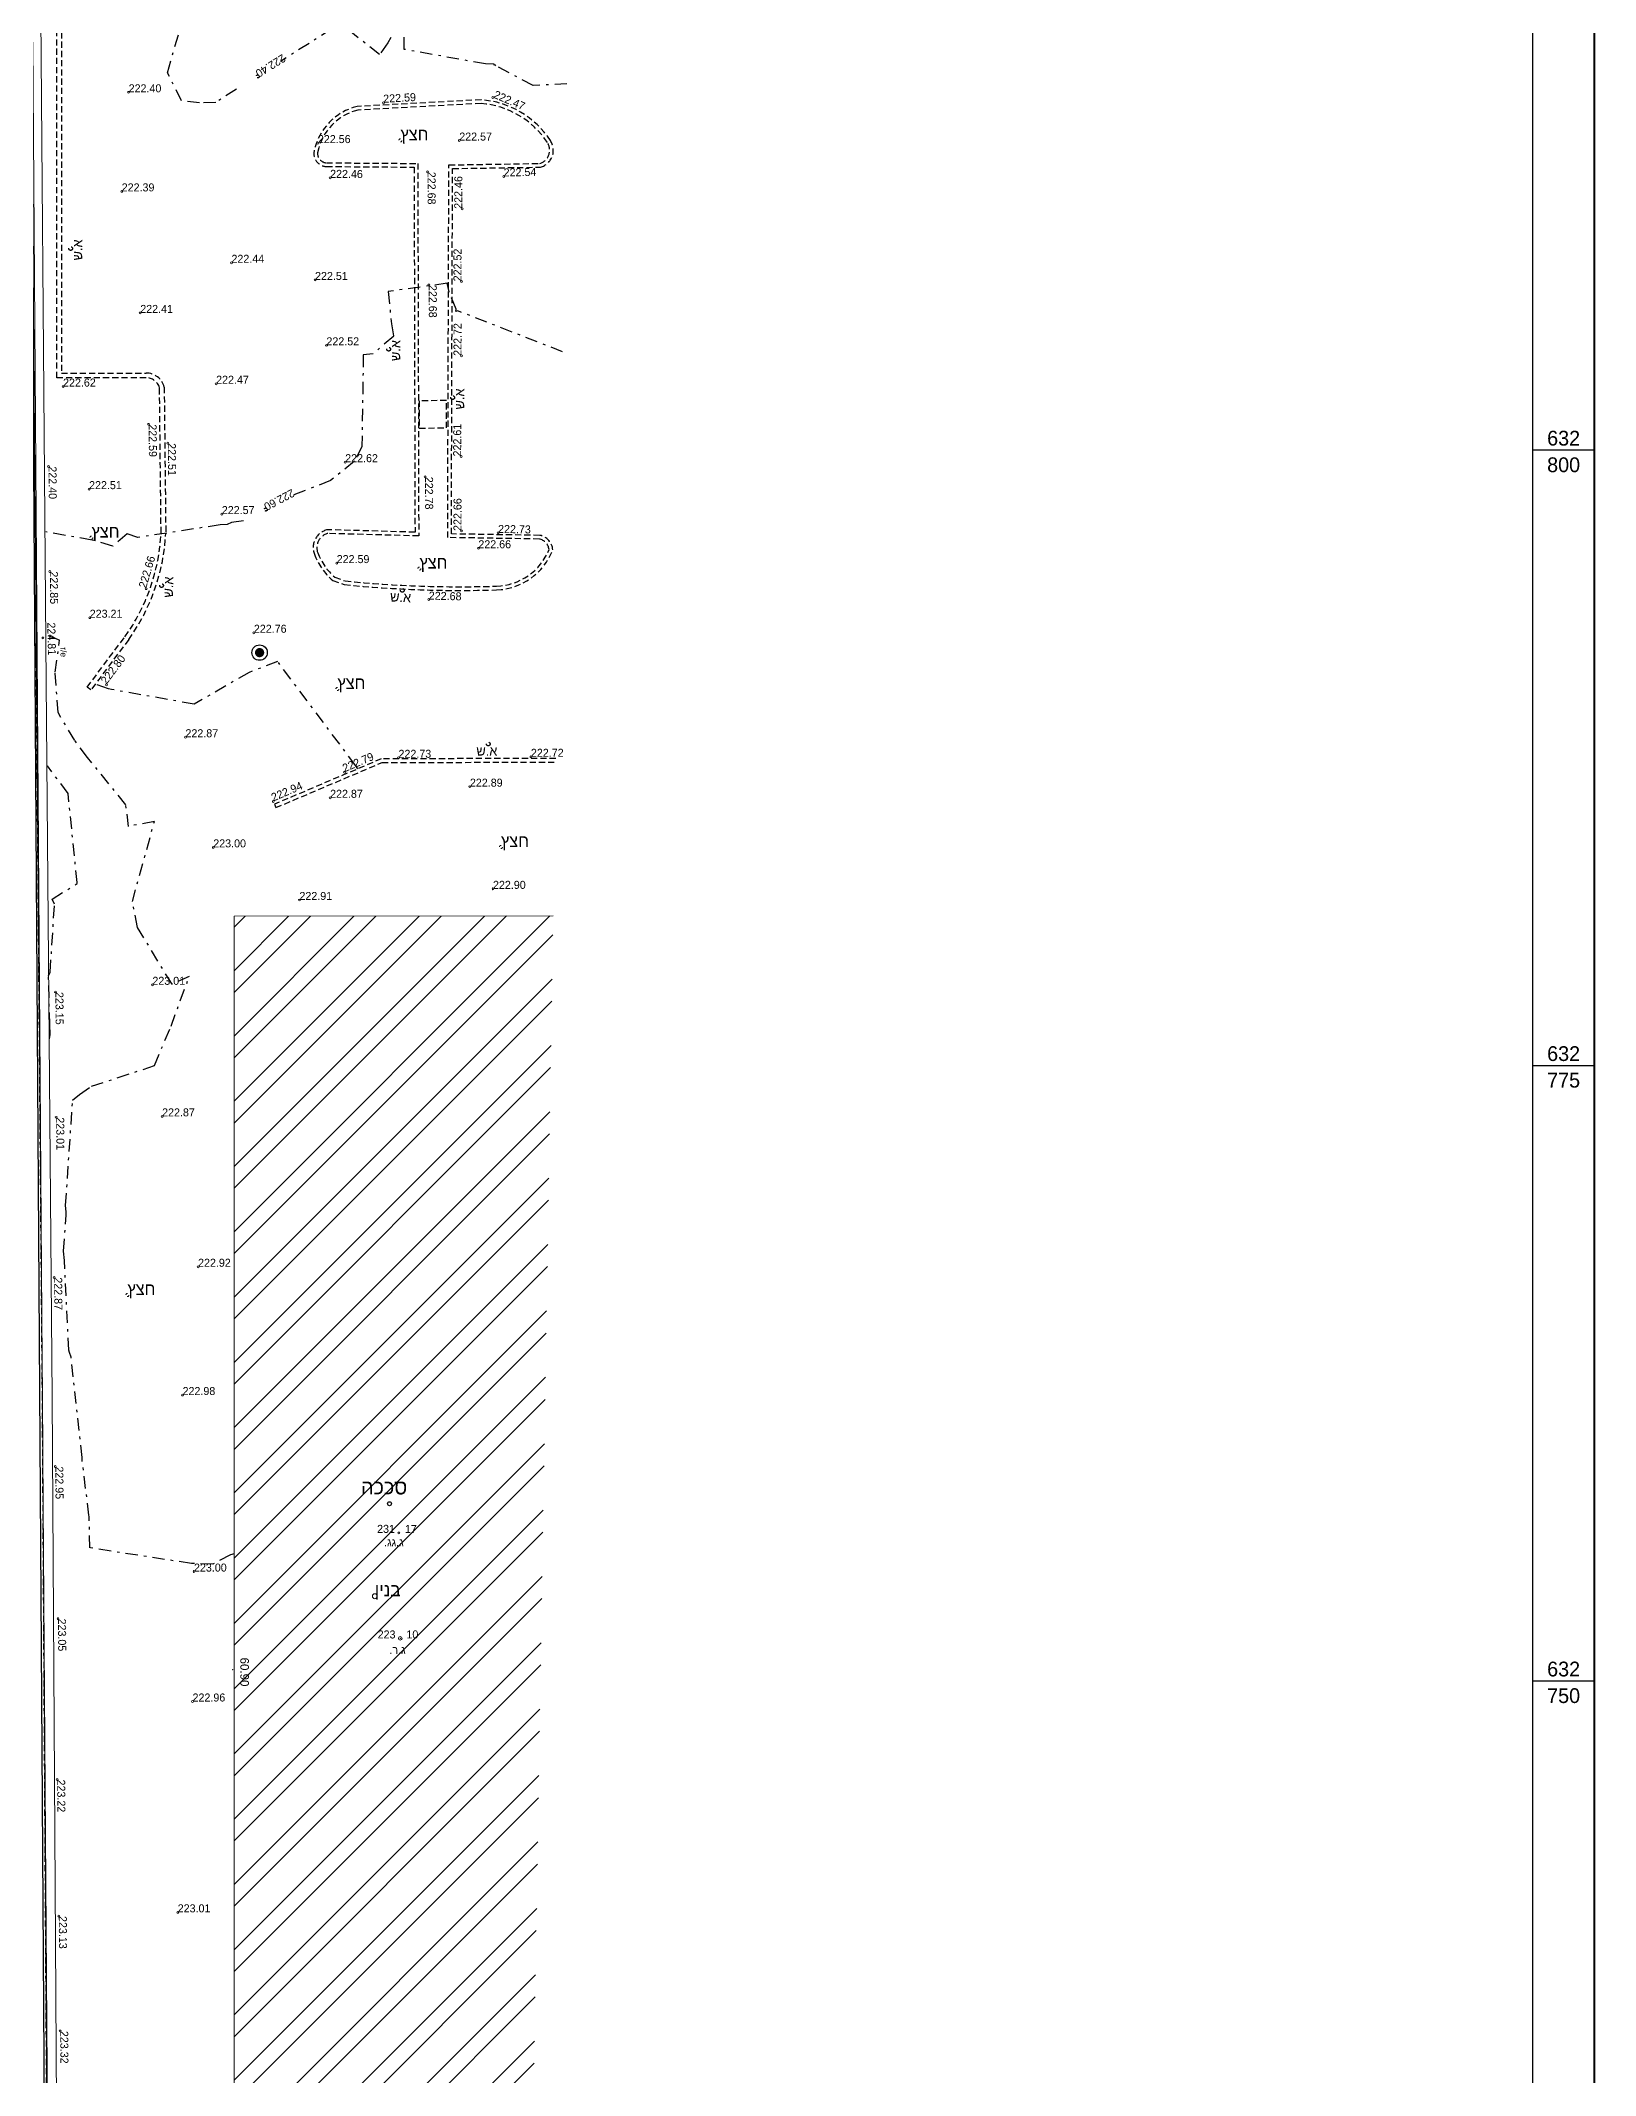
# Model space of a CAD drawing. Extents: x 231979 to 232154, y 632653 to 632930.
# Drawn here: x 232082.7 to 232145.9, y 632734 to 632816.6 of the extents above; entities that cross this region are included whole.
import ezdxf
from ezdxf.enums import TextEntityAlignment as Align

# ---------------------------------------------------------------- set-up
doc = ezdxf.new("R2010")
doc.units = 0
doc.header["$MEASUREMENT"] = 0
doc.header["$PDMODE"] = 32
doc.header["$PDSIZE"] = 0.15
for name, pattern in [('DASHDOT', [1, 0.5, -0.25, 0, -0.25]), ('DASHED2', [0.375, 0.25, -0.125]), ('DIVIDE2', [0.625, 0.25, -0.125, 0, -0.125, 0, -0.125]), ('HIDDEN', [0.375, 0.25, -0.125])]:
    doc.linetypes.add(name, pattern=pattern)
for name, color, linetype, lineweight in [('1021', 7, 'Continuous', 20), ('1502', 7, 'Continuous', 20), ('1505', 7, 'Continuous', 20), ('1520', 7, 'Continuous', 20), ('2200', 7, 'Continuous', 20), ('2299', 7, 'DASHED2', 25), ('2404', 7, 'HIDDEN', 30), ('2407', 7, 'DIVIDE2', 20), ('2602', 8, 'Continuous', 20), ('2810', 3, 'DASHED2', 25)]:
    doc.layers.add(name, color=color, linetype=linetype, lineweight=lineweight)
for name, color, linetype in [('1201', 7, 'Continuous'), ('1202', 7, 'Continuous'), ('1506', 252, 'DASHDOT'), ('1802', 15, 'Continuous'), ('2207', 7, 'Continuous'), ('4902', 35, 'Continuous')]:
    doc.layers.add(name, color=color, linetype=linetype)
doc.styles.add('GRID', font='txt')
doc.styles.add('hebtext', font='hebtxt.shx')
doc.styles.add('HEBTXT', font='hebtxt.shx')
doc.styles.add('MAVAT_HEBTXT', font='hebtxt.shx')
doc.styles.add('MIRYL', font='miryl.shx')

# ---------------------------------------------------------------- blocks, each defined once
blk = doc.blocks.new('1502')
blk.add_circle((0, 0), 0.15)
at = {"style": 'hebtext'}
for tag, p in [('METER', (-10.33333333333333, -0.003690037414142866)), ('CENTIMETER', (1, -0.003690039682753943))]:
    blk.add_attdef(tag, p, '', height=1.3, dxfattribs=at)
at = {"style": 'hebtext', "flags": 1}
blk.add_attdef('HEIGHT', (1, -0.003690037414142866), '', height=1.3, dxfattribs=at)
blk = doc.blocks.new('2404')
at = {"color": 2}
blk.add_circle((0, 0), 0.075, dxfattribs=at)
at = {"style": 'hebtext'}
blk.add_attdef('COVER_TYPE', (-1.984369990416034, 0.5704786111980056), '', height=0.39, dxfattribs=at)
blk = doc.blocks.new('4902')
at = {"layer": '4902', "const_width": 0.75}
blk.add_lwpolyline([(-0.375, 0, 1), (0.375, 0, 1)], format="xyb", close=True, dxfattribs=at)
at = {"layer": '4902'}
blk.add_circle((0, 0), 1.25, dxfattribs=at)
at = {"style": 'hebtext', "flags": 1}
for tag, p in [('COVER_DIAM', (3.1617, 50.3265)), ('STRESS', (3.1617, 41.7788)), ('COVER', (3.1617, 33.2311)), ('WIDTH', (3.1617, 24.6834)), ('DIAM', (3.1617, 16.1357)), ('MANH_TYPE', (3.1617, 7.587999999999999)), ('DEPTH', (3.1617, -0.9596999999999996))]:
    blk.add_attdef(tag, p, '', height=1.3, dxfattribs=at)
at = {"style": 'hebtext'}
for tag, p in [('NUMBER', (0.1824071669577698, 1.783871392318956)), ('TL', (2.939, -0.9597)), ('IL', (3.1617, -9.5074))]:
    blk.add_attdef(tag, p, '', height=1.3, dxfattribs=at)
blk = doc.blocks.new('1505')
blk.add_circle((0, 0), 0.15)
at = {"style": 'hebtext'}
for tag, p in [('METER', (-10.33333333333333, -0.0036900374141429)), ('CENTIMETER', (1, -0.0036900396827539))]:
    blk.add_attdef(tag, p, '', height=1.3, dxfattribs=at)
at = {"style": 'hebtext', "flags": 1}
blk.add_attdef('HEIGHT', (1, -0.0036900374141429), '', height=1.3, dxfattribs=at)
blk = doc.blocks.new('1021')
at = {"layer": '1021'}
for points in [[(-5.499965392758912, 1.219845077447835, 0, 1, 0), (-4.175124248278621, 1.219845077447835, 0, 0.6759393479430252, 0)], [(6.666943077562581, 1.219845077447835, 0, 0.9999999999999998, 0), (5.342101933082289, 1.219845077447835, 0, 0.6759393479430251, 0)]]:
    blk.add_lwpolyline(points, format="xyseb", dxfattribs=at)
blk.add_circle((0, 0), 0.15, dxfattribs=at)
at = {"layer": '1021', "style": 'hebtext'}
blk.add_attdef('LENGTH', (-3.033333333333334, 0.5334707285465754), '', height=1.3, dxfattribs=at)
blk = doc.blocks.new('2407')
at = {"color": 2}
blk.add_circle((0, 0), 0.25, dxfattribs=at)
at = {"style": 'hebtext'}
blk.add_attdef('COVER_TYPE', (-10, 1), '', height=1.3, dxfattribs=at)
blk = doc.blocks.new('2207')
at = {"color": 2}
blk.add_circle((0, 0), 0.05, dxfattribs=at)
at = {"style": 'hebtext'}
blk.add_attdef('TEMP_OBJECT', (-2.383980910920728, 0.2123717020639191), '', height=0.4, dxfattribs=at)
blk = doc.blocks.new('2200')
at = {"color": 2}
blk.add_circle((0, 0), 0.25, dxfattribs=at)
at = {"style": 'hebtext'}
blk.add_attdef('OBJECT_NAME', (-10.66666666666667, 1), '', height=1.3, dxfattribs=at)
blk = doc.blocks.new('1520')
at = {"layer": '1520'}
blk.add_point((0, 0), dxfattribs=at)
at = {"layer": '1520', "style": 'hebtext'}
for tag, p in [('CENTIMETER', (-0.7726631329945844, -1.46631632288234)), ('METER', (-0.7827803554746012, -0.7584759606720703))]:
    blk.add_attdef(tag, p, '', height=0.375, dxfattribs=at)
at = {"layer": '1520', "style": 'hebtext', "flags": 1}
blk.add_attdef('HEIGHT', (-0.7119598945996982, -2.153932676097854), '', height=0.375, dxfattribs=at)
blk = doc.blocks.new('1506')
at = {"color": 2}
blk.add_circle((0, 0), 0.25, dxfattribs=at)
at = {"color": 2, "style": 'hebtext'}
blk.add_attdef('HEIGHT', (-5.333333333333333, -1), '', height=1.3, dxfattribs=at)

msp = doc.modelspace()

# ---------------------------------------------------------------- hatches: boundary and pattern name
at = {"layer": '2299'}
h = msp.add_hatch(dxfattribs=at)
h.set_pattern_fill('ANSI32', color=253, scale=5)
h.set_pattern_definition([(45, (0, 0), (-1.325825214724777, 1.325825214724777), []), (45, (0.8838834750058595, 0), (-1.325825214724777, 1.325825214724777), [])])
h.paths.add_polyline_path([(232089.0599295932, 632766.7415469988), (232090.8123105456, 632766.7415469988), (232090.8123105456, 632767.2215469987), (232089.0599295932, 632767.2215469987)], flags=9)
h.paths.add_polyline_path([(232102.5536192273, 632720.1754142621), (232103.5661508441, 632781.0719447219), (232090.5993383056, 632781.0587016961), (232090.6118260697, 632720.1563149198)])

# ---------------------------------------------------------------- linework, layer by layer
at = {"layer": '1201'}
for p, q in [((232143.3685432622, 632800), (232145.8685432622, 632800)), ((232143.3685432622, 632775), (232145.8685432622, 632775)), ((232143.3685432622, 632750), (232145.8685432622, 632750))]:
    msp.add_line(p, q, dxfattribs=at)
msp.add_lwpolyline([(231981.5109711, 632655.38768859), (232143.3685432622, 632655.38768859), (232143.3685432622, 632927.88768859), (231981.5109711, 632927.88768859)], close=True, dxfattribs=at)
msp.add_lwpolyline([(231981.5109711, 632655.38768859), (232143.3685432622, 632655.38768859), (232143.3685432622, 632927.88768859), (231981.5109711, 632927.88768859), (231981.5109711, 632655.38768859)], dxfattribs=at)
at = {"layer": '1202', "const_width": 0.075}
msp.add_lwpolyline([(231979.0109711, 632652.88768859), (232145.8685432622, 632652.88768859), (232145.8685432622, 632930.38768859), (231979.0109711, 632930.38768859), (231979.0109711, 632652.88768859)], dxfattribs=at)
at = {"layer": '1506'}
for points, elevation in [([(232090.696006685, 632814.650241754), (232089.855845173, 632814.119071038), (232089.200552301, 632814.096628545), (232088.468343178, 632814.1865765189), (232087.895295916, 632815.326646589), (232089.070168003, 632819.390572694), (232086.845299499, 632819.278312861), (232083.5868105841, 632820.2676321487)], 222.4), ([(232104.1281068544, 632814.8695770417), (232102.755629254, 632814.806451806), (232101.241176265, 632815.601978185), (232101.190215799, 632815.652651347), (232101.178867304, 632815.617503185), (232101.169338787, 632815.663306821), (232101.170004294, 632815.669496135), (232100.821602851, 632815.679507128), (232097.515430745, 632816.272843875), (232097.501840764, 632817.713382166), (232096.852706941, 632816.5395295629), (232096.508921005, 632816.0587719929), (232094.675094278, 632817.525083015), (232094.577970227, 632817.104514328), (232092.487920581, 632815.783133674)], 222.4), ([(232103.9472327079, 632803.9912915733), (232099.692, 632805.652122997), (232099.615460754, 632805.6283915329), (232099.623532417, 632805.718555992), (232099.337459184, 632806.4210204079), (232099.25693667, 632806.7713995121), (232096.86648265, 632806.434378266), (232096.996281703, 632805.128650237), (232097.086409091, 632804.62454947), (232096.246849774, 632803.909145107), (232095.85294348, 632803.870239557), (232095.793440761, 632800.146076844), (232095.496559957, 632799.541421595), (232094.523162515, 632798.754894205), (232092.856696251, 632798.114030631)], 222.6), ([(232090.981329251, 632797.125396153), (232090.496429618, 632797.057159479), (232090.321886532, 632796.976738643), (232090.041935351, 632796.958452545), (232086.693944851, 632796.445293469), (232086.257817137, 632796.588710506), (232085.67279396, 632796.095607411), (232084.83097156, 632796.3410459639), (232082.9561652678, 632796.6691710673)], 222.6), ([(232090.6046476346, 632755.1652910075), (232090.450514417, 632755.1254104021), (232089.741507263, 632754.737901801), (232088.866, 632754.766272727), (232084.736318047, 632755.4034844671), (232084.716677811, 632756.681541253), (232084.707553775, 632756.726750325), (232084.427269232, 632758.973959264), (232084.426248071, 632759.075839714), (232083.978047569, 632763.144211295), (232083.917546272, 632763.341763609), (232083.887793796, 632763.438371374), (232083.711000675, 632767.070383725), (232083.667917761, 632767.4609204821), (232083.782676319, 632768.913751425), (232083.778073129, 632769.049227815), (232083.757599253, 632769.310002489), (232084.044594844, 632773.589676285), (232084.316581818, 632773.820458182), (232084.81292569, 632774.157480679), (232087.369206329, 632774.991410416), (232088.040829921, 632776.592437795), (232088.778990146, 632778.61087346), (232088.080857283, 632778.297500313), (232086.676929661, 632780.607970319), (232086.470684442, 632781.654318557), (232087.368390719, 632784.913440696), (232086.313512255, 632784.711409577), (232086.207718971, 632785.582883184), (232084.65183113, 632787.5044050111), (232084.138327078, 632788.195117575), (232083.450302074, 632789.333940991), (232083.330829348, 632790.97092064), (232083.515647604, 632792.268076755), (232082.9853672577, 632792.4816634814)], 223), ([(232095.6237961157, 632787.0465777455), (232095.553330985, 632787.164339973), (232092.371450742, 632791.405359862), (232091.213866062, 632790.9659637071), (232088.980270665, 632789.674167243), (232085.621288411, 632790.270865234), (232085.50393454, 632790.294534835), (232084.9642565233, 632790.4905082405)], 222.8), ([(232083.0997713341, 632776.0763452499), (232083.134962862, 632776.256880956), (232083.113830752, 632776.6458422621), (232083.066197589, 632778.63540551), (232083.131589579, 632778.785177457), (232083.306010636, 632781.546948685), (232083.212765601, 632781.751770275), (232084.230175, 632782.3940725), (232084.228237646, 632782.42571987), (232083.857526316, 632786.045015219), (232083.0224204198, 632787.1683133343)], 223.2)]:
    msp.add_lwpolyline(points, dxfattribs=dict(at, elevation=elevation))
at = {"layer": '1802'}
msp.add_lwpolyline([(232030.4900000003, 632888.3979708814), (232030.4900000003, 632694.7073929721), (232038.490000002, 632686.7073929702), (232083.1960910926, 632686.7073929702), (232081.7936050139, 632903.6423282354), (232045.3891781966, 632903.397632043, 0.4122462465661554), (232030.4900000003, 632888.3979708818)], format="xyb", dxfattribs=at)
at = {"layer": '2200'}
msp.add_lwpolyline([(232103.5661508441, 632781.0719447219), (232090.5993383056, 632781.0587016961), (232090.6118260697, 632720.1563149198), (232102.5536192272, 632720.175414262)], dxfattribs=at)
at = {"layer": '2404'}
msp.add_lwpolyline([(232083.588337582, 632834.2118503943), (232083.5849329105, 632803.121118591), (232087.0262977216, 632803.1270230401, -0.3443068472554633), (232087.7626893364, 632802.5537667118), (232087.826767948, 632796.6269670442, -0.144760510666395), (232086.3212058407, 632792.3037996705), (232084.7874951035, 632790.2543019478), (232084.63554642, 632790.3680104554), (232086.1681251657, 632792.415995498, 0.1445215952990902), (232087.6369345878, 632796.6304918425), (232087.5731765314, 632802.5276425198, 0.3340795870521167), (232087.0266233393, 632802.9372391601), (232083.3951279316, 632802.9310084984), (232083.3985534122, 632834.2117649482)], format="xyb", dxfattribs=at)
for points in [[(232103.0192018744, 632796.5308916128), (232099.4311773394, 632796.5905383752), (232099.4778680903, 632811.4310180272), (232103.0527071171, 632811.4907082947, 0.5067113363861879), (232103.4556760046, 632812.568695083, 0.2333660178123871), (232100.6420385842, 632814.224814842), (232095.6055099042, 632813.9539008325, 0.2882523461888957), (232093.8566947167, 632812.153991495, 0.4644658774091066), (232094.3526251347, 632811.5148930155), (232097.9158845807, 632811.4898667441), (232097.9533887936, 632796.6602116886), (232094.3978420247, 632796.7598667686, 0.4566028193011977), (232093.8638817696, 632795.7682687439, 0.1254633530574683), (232094.6140452674, 632794.7002473276), (232095.0775137672, 632794.532259433, 0.0330690340862483), (232101.2677295112, 632794.3175389736, 0.3016752238259752), (232103.5504996712, 632795.9383775089, 0.3523025463183855)], [(232103.005018686, 632796.3811066669), (232099.280712475, 632796.4430189547), (232099.3283314844, 632811.5785420737), (232103.0295498599, 632811.6403425388, 0.4965190447902165), (232103.330228981, 632812.4864573528, 0.2326616552671333), (232100.64045609, 632814.0745128758), (232095.6276739033, 632813.804876186, 0.2865761638770241), (232094.0034083507, 632812.1227647499, 0.4625820926021179), (232094.3564579926, 632811.6648697953), (232098.0655083585, 632811.6388195729), (232098.1037794325, 632796.5059376244), (232094.4134110651, 632796.6093714922, 0.4476597669963325), (232094.0041229372, 632795.8214891807, 0.1227129969551324), (232094.6912923095, 632794.8317977437), (232095.1111129526, 632794.6796303666, 0.03296940760703699), (232101.2630141674, 632794.4674648404, 0.2978015473457385), (232103.3981250309, 632795.960745267, 0.3288657655916397)]]:
    msp.add_lwpolyline(points, format="xyb", close=True, dxfattribs=at)
msp.add_lwpolyline([(232099.2318571323, 632802.0066091557), (232098.1163404766, 632801.9992763643), (232098.123637007, 632800.8892759806), (232099.2391536627, 632800.896608772)], close=True, dxfattribs=at)
msp.add_lwpolyline([(232103.6725378918, 632787.47036427), (232096.5815465456, 632787.453818953), (232092.2453579979, 632785.610045664), (232092.304053176, 632785.4720062636), (232096.6122804591, 632787.3038902556), (232103.6700437259, 632787.3203580421)], dxfattribs=at)
at = {"layer": '2602'}
msp.add_line((232082.4292945716, 632816.5602170947), (232083.4312407782, 632672.8831131731), dxfattribs=at)
msp.add_line((232082.4292945716, 632816.5602170947), (232083.4312407782, 632672.8831131731), dxfattribs=at)
for points in [[(232081.3734696429, 632902.7410673792), (232082.3036300184, 632824.4200662877), (232082.5630558107, 632792.1807579915), (232082.8155563232, 632761.5215025418), (232083.0328932709, 632726.1429074279), (232083.2570831528, 632683.9133075547)], [(232081.7670599264, 632902.7486453186), (232082.6972637303, 632824.4239874823), (232082.956695587, 632792.1839255629), (232083.2091988861, 632761.5243326082), (232083.4265383637, 632726.1453256591), (232083.6507301262, 632683.9153973606)]]:
    msp.add_lwpolyline(points, dxfattribs=at)
at = {"layer": '2810'}
msp.add_lwpolyline([(232082.3800516614, 632682.201854756), (232083.2570831528, 632683.9133075547), (232083.0328932709, 632726.1429074279), (232082.8155563232, 632761.5215025418), (232082.5630558107, 632792.1807579915)], dxfattribs=at)

# ---------------------------------------------------------------- block references
at = {"layer": '1021'}
ref = msp.add_blockref('1021', (232090.5437219372, 632750.4564429221), dxfattribs=dict(at, xscale=0.0500000000561189, yscale=0.0500000000561189, zscale=0.0500000000561189, rotation=269.5156929872022))
ref.add_attrib('LENGTH', '60.90', dxfattribs={"layer": '0', "height": 0.3499999999999999, "rotation": 270.0117479988265, "style": 'HEBTXT'}).set_placement((232090.8561425307, 632750.3593679054, 8.330000000000155), align=Align.CENTER)
at = {"layer": '1502'}
ref = msp.add_blockref('1502', (232086.3185940268, 632814.5290330383, 222.3973999023), dxfattribs=dict(at, xscale=0.25, yscale=0.25, zscale=0.25))
ref.add_attrib('HEIGHT', '222.40', (232086.3185940268, 632814.5290330383, 222.3973999023), dxfattribs={"layer": '0', "height": 0.325, "style": 'hebtext'})
ref = msp.add_blockref('1502', (232101.1147758724, 632814.3175926763, 222.4667816162), dxfattribs=dict(at, xscale=0.25, yscale=0.25, zscale=0.25))
ref.add_attrib('HEIGHT', '222.47', (232101.1147758724, 632814.3175926763, 222.4667816162), dxfattribs={"layer": '0', "height": 0.325, "rotation": 336.7514970007996, "style": 'hebtext'})
ref = msp.add_blockref('1502', (232096.671495425, 632814.1036373457, 222.5901641846), dxfattribs=dict(at, xscale=0.25, yscale=0.25, zscale=0.25))
ref.add_attrib('HEIGHT', '222.59', (232096.671495425, 632814.1036373457, 222.5901641846), dxfattribs={"layer": '0', "height": 0.325, "rotation": 3.078962999972801, "style": 'hebtext'})
ref = msp.add_blockref('1502', (232099.750869213, 632812.5682991912, 222.5660095215), dxfattribs=dict(at, xscale=0.25, yscale=0.25, zscale=0.25))
ref.add_attrib('HEIGHT', '222.57', (232099.750869213, 632812.5682991912, 222.5660095215), dxfattribs={"layer": '0', "height": 0.325, "style": 'hebtext'})
ref = msp.add_blockref('1502', (232094.0076863151, 632812.466515086, 222.5584869385), dxfattribs=dict(at, xscale=0.25, yscale=0.25, zscale=0.25))
ref.add_attrib('HEIGHT', '222.56', (232094.0076863151, 632812.466515086, 222.5584869385), dxfattribs={"layer": '0', "height": 0.325, "style": 'hebtext'})
ref = msp.add_blockref('1502', (232094.5036707959, 632811.0553490785, 222.4589691162), dxfattribs=dict(at, xscale=0.25, yscale=0.25, zscale=0.25))
ref.add_attrib('HEIGHT', '222.46', (232094.5036707959, 632811.0553490785, 222.4589691162), dxfattribs={"layer": '0', "height": 0.325, "rotation": 359.5975939999946, "style": 'hebtext'})
ref = msp.add_blockref('1502', (232098.4649025917, 632811.3006335075, 222.6789093018), dxfattribs=dict(at, xscale=0.25, yscale=0.25, zscale=0.25))
ref.add_attrib('HEIGHT', '222.68', (232098.4649025917, 632811.3006335075, 222.6789093018), dxfattribs={"layer": '0', "height": 0.325, "rotation": 270.1449010002031, "style": 'hebtext'})
ref = msp.add_blockref('1502', (232101.5562964806, 632811.1112682824, 222.543258667), dxfattribs=dict(at, xscale=0.25, yscale=0.25, zscale=0.25))
ref.add_attrib('HEIGHT', '222.54', (232101.5562964806, 632811.1112682824, 222.543258667), dxfattribs={"layer": '0', "height": 0.325, "rotation": 0.9565979999903925, "style": 'hebtext'})
ref = msp.add_blockref('1502', (232086.0366582723, 632810.5045353764, 222.393737793), dxfattribs=dict(at, xscale=0.25, yscale=0.25, zscale=0.25))
ref.add_attrib('HEIGHT', '222.39', (232086.0366582723, 632810.5045353764, 222.393737793), dxfattribs={"layer": '0', "height": 0.325, "style": 'hebtext'})
ref = msp.add_blockref('1502', (232099.8723018016, 632809.7965516037, 222.4563751221), dxfattribs=dict(at, xscale=0.25, yscale=0.25, zscale=0.25))
ref.add_attrib('HEIGHT', '222.46', (232099.8723018016, 632809.7965516037, 222.4563751221), dxfattribs={"layer": '0', "height": 0.325, "rotation": 89.81973799704436, "style": 'hebtext'})
ref = msp.add_blockref('1502', (232090.4954715455, 632807.6037557799, 222.4357452393), dxfattribs=dict(at, xscale=0.25, yscale=0.25, zscale=0.25))
ref.add_attrib('HEIGHT', '222.44', (232090.4954715455, 632807.6037557799, 222.4357452393), dxfattribs={"layer": '0', "height": 0.325, "style": 'hebtext'})
ref = msp.add_blockref('1502', (232099.8387408889, 632806.8490931527, 222.5204162598), dxfattribs=dict(at, xscale=0.25, yscale=0.25, zscale=0.25))
ref.add_attrib('HEIGHT', '222.52', (232099.8387408889, 632806.8490931527, 222.5204162598), dxfattribs={"layer": '0', "height": 0.325, "rotation": 89.81973799704436, "style": 'hebtext'})
ref = msp.add_blockref('1502', (232093.8913015426, 632806.9066314807, 222.5091247559), dxfattribs=dict(at, xscale=0.25, yscale=0.25, zscale=0.25))
ref.add_attrib('HEIGHT', '222.51', (232093.8913015426, 632806.9066314807, 222.5091247559), dxfattribs={"layer": '0', "height": 0.325, "style": 'hebtext'})
ref = msp.add_blockref('1502', (232098.5120448339, 632806.7035238986, 222.6803131104), dxfattribs=dict(at, xscale=0.25, yscale=0.25, zscale=0.25))
ref.add_attrib('HEIGHT', '222.68', (232098.5120448339, 632806.7035238986, 222.6803131104), dxfattribs={"layer": '0', "height": 0.325, "rotation": 270.1449010002031, "style": 'hebtext'})
ref = msp.add_blockref('1502', (232086.790528636, 632805.5674947498, 222.40675354), dxfattribs=dict(at, xscale=0.25, yscale=0.25, zscale=0.25))
ref.add_attrib('HEIGHT', '222.41', (232086.790528636, 632805.5674947498, 222.40675354), dxfattribs={"layer": '0', "height": 0.325, "style": 'hebtext'})
ref = msp.add_blockref('1502', (232099.8401291801, 632803.8238985327, 222.7237243652), dxfattribs=dict(at, xscale=0.25, yscale=0.25, zscale=0.25))
ref.add_attrib('HEIGHT', '222.72', (232099.8401291801, 632803.8238985327, 222.7237243652), dxfattribs={"layer": '0', "height": 0.325, "rotation": 89.81973799704436, "style": 'hebtext'})
ref = msp.add_blockref('1502', (232094.3538724374, 632804.2509198639, 222.520401001), dxfattribs=dict(at, xscale=0.25, yscale=0.25, zscale=0.25))
ref.add_attrib('HEIGHT', '222.52', (232094.3538724374, 632804.2509198639, 222.520401001), dxfattribs={"layer": '0', "height": 0.325, "style": 'hebtext'})
ref = msp.add_blockref('1502', (232089.8723590841, 632802.690689289, 222.4655761719), dxfattribs=dict(at, xscale=0.25, yscale=0.25, zscale=0.25))
ref.add_attrib('HEIGHT', '222.47', (232089.8723590841, 632802.690689289, 222.4655761719), dxfattribs={"layer": '0', "height": 0.325, "style": 'hebtext'})
ref = msp.add_blockref('1502', (232083.654562814, 632802.5738165448, 222.6177368164), dxfattribs=dict(at, xscale=0.25, yscale=0.25, zscale=0.25))
ref.add_attrib('HEIGHT', '222.62', (232083.654562814, 632802.5738165448, 222.6177368164), dxfattribs={"layer": '0', "height": 0.325, "rotation": 0.09830399999983275, "style": 'hebtext'})
ref = msp.add_blockref('1502', (232087.1300944321, 632801.0429373528, 222.5902862549), dxfattribs=dict(at, xscale=0.25, yscale=0.25, zscale=0.25))
ref.add_attrib('HEIGHT', '222.59', (232087.1300944321, 632801.0429373528, 222.5902862549), dxfattribs={"layer": '0', "height": 0.325, "rotation": 270.6194390012225, "style": 'hebtext'})
ref = msp.add_blockref('1502', (232099.8273202226, 632799.736207401, 222.6145019531), dxfattribs=dict(at, xscale=0.25, yscale=0.25, zscale=0.25))
ref.add_attrib('HEIGHT', '222.61', (232099.8273202226, 632799.736207401, 222.6145019531), dxfattribs={"layer": '0', "height": 0.325, "rotation": 89.81973799704436, "style": 'hebtext'})
ref = msp.add_blockref('1502', (232087.9110788259, 632800.2749790977, 222.5070343018), dxfattribs=dict(at, xscale=0.25, yscale=0.25, zscale=0.25))
ref.add_attrib('HEIGHT', '222.51', (232087.9110788259, 632800.2749790977, 222.5070343018), dxfattribs={"layer": '0', "height": 0.325, "rotation": 270.6194390012225, "style": 'hebtext'})
ref = msp.add_blockref('1502', (232095.1173895272, 632799.5038353489, 222.6154022217), dxfattribs=dict(at, xscale=0.25, yscale=0.25, zscale=0.25))
ref.add_attrib('HEIGHT', '222.62', (232095.1173895272, 632799.5038353489, 222.6154022217), dxfattribs={"layer": '0', "height": 0.325, "style": 'hebtext'})
ref = msp.add_blockref('1502', (232083.0646931365, 632799.3351093938, 222.398223877), dxfattribs=dict(at, xscale=0.25, yscale=0.25, zscale=0.25))
ref.add_attrib('HEIGHT', '222.40', (232083.0646931365, 632799.3351093938, 222.398223877), dxfattribs={"layer": '0', "height": 0.325, "rotation": 270.3995509986548, "style": 'hebtext'})
ref = msp.add_blockref('1502', (232098.3621662439, 632798.9107782674, 222.7774200439), dxfattribs=dict(at, xscale=0.25, yscale=0.25, zscale=0.25))
ref.add_attrib('HEIGHT', '222.78', (232098.3621662439, 632798.9107782674, 222.7774200439), dxfattribs={"layer": '0', "height": 0.325, "rotation": 270.1449010002031, "style": 'hebtext'})
ref = msp.add_blockref('1502', (232084.711306733, 632798.4094460123, 222.5102233887), dxfattribs=dict(at, xscale=0.25, yscale=0.25, zscale=0.25))
ref.add_attrib('HEIGHT', '222.51', (232084.711306733, 632798.4094460123, 222.5102233887), dxfattribs={"layer": '0', "height": 0.325, "style": 'hebtext'})
ref = msp.add_blockref('1502', (232099.839708716, 632796.7110460114, 222.6649932861), dxfattribs=dict(at, xscale=0.25, yscale=0.25, zscale=0.25))
ref.add_attrib('HEIGHT', '222.66', (232099.839708716, 632796.7110460114, 222.6649932861), dxfattribs={"layer": '0', "height": 0.325, "rotation": 89.81973799704436, "style": 'hebtext'})
ref = msp.add_blockref('1502', (232090.1045078571, 632797.3962053469, 222.5734863281), dxfattribs=dict(at, xscale=0.25, yscale=0.25, zscale=0.25))
ref.add_attrib('HEIGHT', '222.57', (232090.1045078571, 632797.3962053469, 222.5734863281), dxfattribs={"layer": '0', "height": 0.325, "style": 'hebtext'})
ref = msp.add_blockref('1502', (232101.3259390904, 632796.6312558757, 222.728805542), dxfattribs=dict(at, xscale=0.25, yscale=0.25, zscale=0.25))
ref.add_attrib('HEIGHT', '222.73', (232101.3259390904, 632796.6312558757, 222.728805542), dxfattribs={"layer": '0', "height": 0.325, "rotation": 359.0476120000089, "style": 'hebtext'})
ref = msp.add_blockref('1502', (232087.0293008174, 632794.3633250416, 222.6645355225), dxfattribs=dict(at, xscale=0.25, yscale=0.25, zscale=0.25))
ref.add_attrib('HEIGHT', '222.66', (232087.0293008174, 632794.3633250416, 222.6645355225), dxfattribs={"layer": '0', "height": 0.325, "rotation": 73.4760950030115, "style": 'hebtext'})
ref = msp.add_blockref('1502', (232094.7710671043, 632795.404954447, 222.588760376), dxfattribs=dict(at, xscale=0.25, yscale=0.25, zscale=0.25))
ref.add_attrib('HEIGHT', '222.59', (232094.7710671043, 632795.404954447, 222.588760376), dxfattribs={"layer": '0', "height": 0.325, "style": 'hebtext'})
ref = msp.add_blockref('1502', (232100.5271215029, 632796.0077357121, 222.6600189209), dxfattribs=dict(at, xscale=0.25, yscale=0.25, zscale=0.25))
ref.add_attrib('HEIGHT', '222.66', (232100.5271215029, 632796.0077357121, 222.6600189209), dxfattribs={"layer": '0', "height": 0.325, "style": 'hebtext'})
ref = msp.add_blockref('1502', (232083.1206098697, 632795.0669901115, 222.8484954834), dxfattribs=dict(at, xscale=0.25, yscale=0.25, zscale=0.25))
ref.add_attrib('HEIGHT', '222.85', (232083.1206098697, 632795.0669901115, 222.8484954834), dxfattribs={"layer": '0', "height": 0.325, "rotation": 270.3995509986548, "style": 'hebtext'})
ref = msp.add_blockref('1502', (232098.5094793838, 632793.9235623421, 222.6760864258), dxfattribs=dict(at, xscale=0.25, yscale=0.25, zscale=0.25))
ref.add_attrib('HEIGHT', '222.68', (232098.5094793838, 632793.9235623421, 222.6760864258), dxfattribs={"layer": '0', "height": 0.325, "rotation": 358.5504630000181, "style": 'hebtext'})
ref = msp.add_blockref('1502', (232084.7374263061, 632793.1855314045, 223.2115783691), dxfattribs=dict(at, xscale=0.25, yscale=0.25, zscale=0.25))
ref.add_attrib('HEIGHT', '223.21', (232084.7374263061, 632793.1855314045, 223.2115783691), dxfattribs={"layer": '0', "height": 0.325, "style": 'hebtext'})
ref = msp.add_blockref('1502', (232082.8380713424, 632792.363481249, 224.81), dxfattribs=dict(at, xscale=0.2499999999999999, yscale=0.2499999999999999, zscale=0.2499999999999999, rotation=271.3158760000001))
ref.add_attrib('HEIGHT', '224.81', (232083.0126567798, 632792.9907855514, 224.81), dxfattribs={"layer": '0', "height": 0.3249999999999998, "rotation": 271.3158760023271, "style": 'hebtext'})
ref = msp.add_blockref('1502', (232091.4067726381, 632792.5752825744, 222.7602386475), dxfattribs=dict(at, xscale=0.25, yscale=0.25, zscale=0.25))
ref.add_attrib('HEIGHT', '222.76', (232091.4067726381, 632792.5752825744, 222.7602386475), dxfattribs={"layer": '0', "height": 0.325, "style": 'hebtext'})
ref = msp.add_blockref('1502', (232085.4180357707, 632790.4583994925, 222.7976531982), dxfattribs=dict(at, xscale=0.25, yscale=0.25, zscale=0.25))
ref.add_attrib('HEIGHT', '222.80', (232085.4180357707, 632790.4583994925, 222.7976531982), dxfattribs={"layer": '0', "height": 0.325, "rotation": 53.19120799830976, "style": 'hebtext'})
ref = msp.add_blockref('1502', (232088.6274816597, 632788.3311599306, 222.8728942871), dxfattribs=dict(at, xscale=0.25, yscale=0.25, zscale=0.25))
ref.add_attrib('HEIGHT', '222.87', (232088.6274816597, 632788.3311599306, 222.8728942871), dxfattribs={"layer": '0', "height": 0.325, "style": 'hebtext'})
ref = msp.add_blockref('1502', (232095.0895220735, 632786.9069795541, 222.7861633301), dxfattribs=dict(at, xscale=0.25, yscale=0.25, zscale=0.25))
ref.add_attrib('HEIGHT', '222.79', (232095.0895220735, 632786.9069795541, 222.7861633301), dxfattribs={"layer": '0', "height": 0.325, "rotation": 23.03548700027736, "style": 'hebtext'})
ref = msp.add_blockref('1502', (232097.2834155114, 632787.4949844177, 222.7309417725), dxfattribs=dict(at, xscale=0.25, yscale=0.25, zscale=0.25))
ref.add_attrib('HEIGHT', '222.73', (232097.2834155114, 632787.4949844177, 222.7309417725), dxfattribs={"layer": '0', "height": 0.325, "rotation": 0.1336870000030731, "style": 'hebtext'})
ref = msp.add_blockref('1502', (232102.6630979581, 632787.535349334, 222.7216644287), dxfattribs=dict(at, xscale=0.25, yscale=0.25, zscale=0.25))
ref.add_attrib('HEIGHT', '222.72', (232102.6630979581, 632787.535349334, 222.7216644287), dxfattribs={"layer": '0', "height": 0.325, "rotation": 0.1336870000030731, "style": 'hebtext'})
ref = msp.add_blockref('1502', (232092.1964458404, 632785.71980045, 222.941116333), dxfattribs=dict(at, xscale=0.25, yscale=0.25, zscale=0.25))
ref.add_attrib('HEIGHT', '222.94', (232092.1964458404, 632785.71980045, 222.941116333), dxfattribs={"layer": '0', "height": 0.325, "rotation": 23.03548700027736, "style": 'hebtext'})
ref = msp.add_blockref('1502', (232100.1839252852, 632786.3236363392, 222.8883209229), dxfattribs=dict(at, xscale=0.25, yscale=0.25, zscale=0.25))
ref.add_attrib('HEIGHT', '222.89', (232100.1839252852, 632786.3236363392, 222.8883209229), dxfattribs={"layer": '0', "height": 0.325, "style": 'hebtext'})
ref = msp.add_blockref('1502', (232094.5041403993, 632785.8715071781, 222.8728637695), dxfattribs=dict(at, xscale=0.25, yscale=0.25, zscale=0.25))
ref.add_attrib('HEIGHT', '222.87', (232094.5041403993, 632785.8715071781, 222.8728637695), dxfattribs={"layer": '0', "height": 0.325, "style": 'hebtext'})
ref = msp.add_blockref('1502', (232089.7567842085, 632783.8574772789, 222.9974212646), dxfattribs=dict(at, xscale=0.25, yscale=0.25, zscale=0.25))
ref.add_attrib('HEIGHT', '223.00', (232089.7567842085, 632783.8574772789, 222.9974212646), dxfattribs={"layer": '0', "height": 0.325, "style": 'hebtext'})
ref = msp.add_blockref('1502', (232101.1216672106, 632782.1722685877, 222.9043579102), dxfattribs=dict(at, xscale=0.25, yscale=0.25, zscale=0.25))
ref.add_attrib('HEIGHT', '222.90', (232101.1216672106, 632782.1722685877, 222.9043579102), dxfattribs={"layer": '0', "height": 0.325, "style": 'hebtext'})
ref = msp.add_blockref('1502', (232093.2574269958, 632781.7201394269, 222.905090332), dxfattribs=dict(at, xscale=0.25, yscale=0.25, zscale=0.25))
ref.add_attrib('HEIGHT', '222.91', (232093.2574269958, 632781.7201394269, 222.905090332), dxfattribs={"layer": '0', "height": 0.325, "style": 'hebtext'})
ref = msp.add_blockref('1502', (232087.2831130603, 632778.2742857357, 223.0142211914), dxfattribs=dict(at, xscale=0.25, yscale=0.25, zscale=0.25))
ref.add_attrib('HEIGHT', '223.01', (232087.2831130603, 632778.2742857357, 223.0142211914), dxfattribs={"layer": '0', "height": 0.325, "style": 'hebtext'})
ref = msp.add_blockref('1502', (232083.3440593693, 632777.9820498474, 223.146194458), dxfattribs=dict(at, xscale=0.25, yscale=0.25, zscale=0.25))
ref.add_attrib('HEIGHT', '223.15', (232083.3440593693, 632777.9820498474, 223.146194458), dxfattribs={"layer": '0', "height": 0.325, "rotation": 270.3995509986548, "style": 'hebtext'})
ref = msp.add_blockref('1502', (232087.67929045, 632772.9296743252, 222.8741912842), dxfattribs=dict(at, xscale=0.25, yscale=0.25, zscale=0.25))
ref.add_attrib('HEIGHT', '222.87', (232087.67929045, 632772.9296743252, 222.8741912842), dxfattribs={"layer": '0', "height": 0.325, "style": 'hebtext'})
ref = msp.add_blockref('1502', (232083.3765047799, 632772.8912154521, 223.0126953125), dxfattribs=dict(at, xscale=0.25, yscale=0.25, zscale=0.25))
ref.add_attrib('HEIGHT', '223.01', (232083.3765047799, 632772.8912154521, 223.0126953125), dxfattribs={"layer": '0', "height": 0.325, "rotation": 270.3995509986548, "style": 'hebtext'})
ref = msp.add_blockref('1502', (232089.1399295932, 632766.8215469988, 222.9160919189), dxfattribs=dict(at, xscale=0.25, yscale=0.25, zscale=0.25))
ref.add_attrib('HEIGHT', '222.92', (232089.1399295932, 632766.8215469988, 222.9160919189), dxfattribs={"layer": '0', "height": 0.325, "style": 'hebtext'})
ref = msp.add_blockref('1502', (232083.2935379715, 632766.389890896, 222.8728027344), dxfattribs=dict(at, xscale=0.25, yscale=0.25, zscale=0.25))
ref.add_attrib('HEIGHT', '222.87', (232083.2935379715, 632766.389890896, 222.8728027344), dxfattribs={"layer": '0', "height": 0.325, "rotation": 270.3995509986548, "style": 'hebtext'})
ref = msp.add_blockref('1502', (232088.5091990541, 632761.6097209649, 222.9834136963), dxfattribs=dict(at, xscale=0.25, yscale=0.25, zscale=0.25))
ref.add_attrib('HEIGHT', '222.98', (232088.5091990541, 632761.6097209649, 222.9834136963), dxfattribs={"layer": '0', "height": 0.325, "style": 'hebtext'})
ref = msp.add_blockref('1502', (232083.3395291247, 632758.7095672473, 222.9487304688), dxfattribs=dict(at, xscale=0.25, yscale=0.25, zscale=0.25))
ref.add_attrib('HEIGHT', '222.95', (232083.3395291247, 632758.7095672473, 222.9487304688), dxfattribs={"layer": '0', "height": 0.325, "rotation": 270.3995509986548, "style": 'hebtext'})
ref = msp.add_blockref('1502', (232088.9739478724, 632754.4393106253, 223.0035247803), dxfattribs=dict(at, xscale=0.25, yscale=0.25, zscale=0.25))
ref.add_attrib('HEIGHT', '223.00', (232088.9739478724, 632754.4393106253, 223.0035247803), dxfattribs={"layer": '0', "height": 0.325, "style": 'hebtext'})
ref = msp.add_blockref('1502', (232083.4486564516, 632752.5285974876, 223.0483703613), dxfattribs=dict(at, xscale=0.25, yscale=0.25, zscale=0.25))
ref.add_attrib('HEIGHT', '223.05', (232083.4486564516, 632752.5285974876, 223.0483703613), dxfattribs={"layer": '0', "height": 0.325, "rotation": 270.3995509986548, "style": 'hebtext'})
ref = msp.add_blockref('1502', (232088.9151742317, 632749.1610919031, 222.9573516846), dxfattribs=dict(at, xscale=0.25, yscale=0.25, zscale=0.25))
ref.add_attrib('HEIGHT', '222.96', (232088.9151742317, 632749.1610919031, 222.9573516846), dxfattribs={"layer": '0', "height": 0.325, "style": 'hebtext'})
ref = msp.add_blockref('1502', (232083.4151900919, 632745.989045525, 223.22), dxfattribs=dict(at, xscale=0.25, yscale=0.25, zscale=0.25))
ref.add_attrib('HEIGHT', '223.22', (232083.4151900919, 632745.989045525, 223.22), dxfattribs={"layer": '0', "height": 0.325, "rotation": 270.3995509986548, "style": 'hebtext'})
ref = msp.add_blockref('1502', (232083.4816590579, 632740.4451872733, 223.1266174316), dxfattribs=dict(at, xscale=0.25, yscale=0.25, zscale=0.25))
ref.add_attrib('HEIGHT', '223.13', (232083.4816590579, 632740.4451872733, 223.1266174316), dxfattribs={"layer": '0', "height": 0.325, "rotation": 270.3995509986548, "style": 'hebtext'})
ref = msp.add_blockref('1502', (232088.3121997293, 632740.5964351086, 223.0093841553), dxfattribs=dict(at, xscale=0.25, yscale=0.25, zscale=0.25))
ref.add_attrib('HEIGHT', '223.01', (232088.3121997293, 632740.5964351086, 223.0093841553), dxfattribs={"layer": '0', "height": 0.325, "style": 'hebtext'})
ref = msp.add_blockref('1502', (232083.5393890745, 632735.7797026492, 223.3226623535), dxfattribs=dict(at, xscale=0.25, yscale=0.25, zscale=0.25))
ref.add_attrib('HEIGHT', '223.32', (232083.5393890745, 632735.7797026492, 223.3226623535), dxfattribs={"layer": '0', "height": 0.325, "rotation": 270.3995509986548, "style": 'hebtext'})
at = {"layer": '1505'}
ref = msp.add_blockref('1505', (232097.2924882042, 632756.008213885, 231.17), dxfattribs=dict(at, xscale=0.25, yscale=0.25, zscale=0.25))
ref.add_attrib('METER', '231', (232096.4133138512, 632756.0115359853, 231.17), dxfattribs={"layer": '0', "height": 0.3250000000017404, "style": 'hebtext'})
ref.add_attrib('CENTIMETER', '17', (232097.5424882041, 632756.0072913754, 231.17), dxfattribs={"layer": '0', "height": 0.3250000000017404, "style": 'hebtext'})
ref = msp.add_blockref('1505', (232097.2924882042, 632756.008213885), dxfattribs=dict(at, xscale=0.25, yscale=0.25, zscale=0.25))
ref.add_attrib('METER', '.גג.ג', (232096.698986751, 632755.4702885082), dxfattribs={"layer": '0', "height": 0.3250000000009975, "style": 'hebtext'})
at = {"layer": '1506', "xscale": 0.25, "yscale": 0.25, "zscale": 0.25}
for p, rotation, values in [((232091.5672316245, 632815.1773896628, 222.4), 212, {'HEIGHT': '222.40'}), ((232091.8912702491, 632797.5824795007, 222.6), 208, {'HEIGHT': '222.60'})]:
    msp.add_blockref('1506', p, dxfattribs=dict(at, rotation=rotation)).add_auto_attribs(values)
at = {"layer": '1520'}
ref = msp.add_blockref('1520', (232097.3544446611, 632751.7265401867, 223.1), dxfattribs=dict(at, xscale=0.25, yscale=0.25, zscale=0.25))
ref.add_attrib('METER', '223', (232096.4351574557, 632751.7226879258, 223.1), dxfattribs={"layer": '0', "height": 0.325, "style": 'hebtext'})
ref.add_attrib('CENTIMETER', '10', (232097.6044446612, 632751.7256176766, 223.1), dxfattribs={"layer": '0', "height": 0.325, "style": 'hebtext'})
ref = msp.add_blockref('1520', (232097.3544446611, 632751.7265401867), dxfattribs=dict(at, xscale=0.25, yscale=0.25, zscale=0.25))
ref.add_attrib('CENTIMETER', '.ר.ג', (232096.9124952766, 632751.092008852), dxfattribs={"layer": '0', "height": 0.325, "style": 'hebtext'})
at = {"layer": '2200', "ltscale": 0.05}
ref = msp.add_blockref('2200', (232096.3195695925, 632753.4377800416), dxfattribs=dict(at, xscale=0.3999999999941792, yscale=0.3999999999941792, zscale=0.3999999999941792))
ref.add_attrib('OBJECT_NAME', 'ןינב', (232096.3195695925, 632753.4377800416), dxfattribs={"layer": '0', "height": 0.5200000000000001, "style": 'hebtext'})
at = {"layer": '2207'}
ref = msp.add_blockref('2207', (232096.9165109375, 632757.1956822679), dxfattribs=dict(at, xscale=1.6, yscale=1.6, zscale=1.6))
ref.add_attrib('TEMP_OBJECT', 'הככס', (232095.7603985618, 632757.5724341649), dxfattribs={"height": 0.6000000000000001, "style": 'hebtext'})
at = {"layer": '2404'}
ref = msp.add_blockref('2404', (232083.9635815565, 632808.182490434, 502.174), dxfattribs=dict(at, rotation=89.81973775172101))
ref.add_attrib('COVER_TYPE', 'ש.א', (232084.4351527677, 632807.6998600509, 502.174), dxfattribs={"layer": '0', "height": 0.39, "rotation": 89.8197377569217, "style": 'hebtext'})
ref = msp.add_blockref('2404', (232096.882928755, 632804.0948878253, 502.174), dxfattribs=dict(at, rotation=89.81973775172101))
ref.add_attrib('COVER_TYPE', 'ש.א', (232097.3544999662, 632803.6122574422, 502.174), dxfattribs={"layer": '0', "height": 0.39, "rotation": 89.8197377569217, "style": 'hebtext'})
ref = msp.add_blockref('2404', (232099.4835002269, 632802.1270025165, 502.174), dxfattribs=dict(at, rotation=89.81973775172101))
ref.add_attrib('COVER_TYPE', 'ש.א', (232099.955071438, 632801.6443721334, 502.174), dxfattribs={"layer": '0', "height": 0.39, "rotation": 89.8197377569217, "style": 'hebtext'})
ref = msp.add_blockref('2404', (232087.6549660024, 632794.4903338322, 502.174), dxfattribs=dict(at, rotation=89.24862375172098))
ref.add_attrib('COVER_TYPE', 'ש.א', (232088.1217030936, 632794.0030269664, 502.174), dxfattribs={"layer": '0', "height": 0.39, "rotation": 89.24862375744696, "style": 'hebtext'})
ref = msp.add_blockref('2404', (232097.4363730518, 632794.2977056532, 502.174), dxfattribs=dict(at, rotation=357.316723751721))
ref.add_attrib('COVER_TYPE', 'ש.א', (232096.9336087036, 632793.847661762, 502.174), dxfattribs={"layer": '0', "height": 0.39, "rotation": 357.3167237557618, "style": 'hebtext'})
ref = msp.add_blockref('2404', (232100.9274230934, 632788.0556364863, 502.174), dxfattribs=dict(at, rotation=0.1336867517210311))
ref.add_attrib('COVER_TYPE', 'ש.א', (232100.4473838905, 632787.5814278217, 502.174), dxfattribs={"layer": '0', "height": 0.39, "rotation": 0.1336867602561669, "style": 'hebtext'})
at = {"layer": '2407'}
ref = msp.add_blockref('2407', (232097.359044925, 632812.5755817053), dxfattribs=dict(at, xscale=0.250000000036641, yscale=0.250000000036641, zscale=0.250000000036641, rotation=309.9909162536397))
ref.add_attrib('NAME', 'ץצח', (232097.359044925, 632812.5755817053), dxfattribs={"layer": '0', "height": 0.5, "rotation": 0.03155610205578135, "style": 'MAVAT_HEBTXT'})
ref = msp.add_blockref('2407', (232084.8080353319, 632796.4402812104), dxfattribs=dict(at, xscale=0.250000000036641, yscale=0.250000000036641, zscale=0.250000000036641, rotation=309.9909162536397))
ref.add_attrib('NAME', 'ץצח', (232084.8080353319, 632796.4402812104), dxfattribs={"layer": '0', "height": 0.5, "rotation": 0.03155610205578135, "style": 'MAVAT_HEBTXT'})
ref = msp.add_blockref('2407', (232098.1310415075, 632795.1800226987), dxfattribs=dict(at, xscale=0.250000000036641, yscale=0.250000000036641, zscale=0.250000000036641, rotation=309.9909162536397))
ref.add_attrib('NAME', 'ץצח', (232098.1310415075, 632795.1800226987), dxfattribs={"layer": '0', "height": 0.5, "rotation": 0.03155610205578135, "style": 'MAVAT_HEBTXT'})
ref = msp.add_blockref('2407', (232094.798093193, 632790.2874105186), dxfattribs=dict(at, xscale=0.250000000036641, yscale=0.250000000036641, zscale=0.250000000036641, rotation=309.9909162536397))
ref.add_attrib('NAME', 'ץצח', (232094.798093193, 632790.2874105186), dxfattribs={"layer": '0', "height": 0.5, "rotation": 0.03155610205578135, "style": 'MAVAT_HEBTXT'})
ref = msp.add_blockref('2407', (232101.4427125543, 632783.870148665), dxfattribs=dict(at, xscale=0.250000000036641, yscale=0.250000000036641, zscale=0.250000000036641, rotation=309.9909162536397))
ref.add_attrib('NAME', 'ץצח', (232101.4427125543, 632783.870148665), dxfattribs={"layer": '0', "height": 0.5, "rotation": 0.03155610205578135, "style": 'MAVAT_HEBTXT'})
ref = msp.add_blockref('2407', (232086.2666148718, 632765.6707167953), dxfattribs=dict(at, xscale=0.250000000036641, yscale=0.250000000036641, zscale=0.250000000036641, rotation=309.9909162536397))
ref.add_attrib('NAME', 'ץצח', (232086.2666148718, 632765.6707167953), dxfattribs={"layer": '0', "height": 0.5, "rotation": 0.03155610205578135, "style": 'MAVAT_HEBTXT'})
at = {"layer": '4902', "xscale": 0.25, "yscale": 0.25, "zscale": 0.25}
msp.add_blockref('4902', (232091.639174736, 632791.7684476126), dxfattribs=at)

# ---------------------------------------------------------------- texts
at = {"layer": '1201', "style": 'GRID'}
for p in [(232144.6185432622, 632800), (232144.6185432622, 632775), (232144.6185432622, 632750)]:
    msp.add_text('632', height=0.6, dxfattribs=at).set_placement(p, align=Align.BOTTOM_CENTER)
for s, p in [('800', (232144.6185432622, 632799.7)), ('775', (232144.6185432622, 632774.7)), ('750', (232144.6185432622, 632749.7))]:
    msp.add_text(s, height=0.6, dxfattribs=at).set_placement(p, align=Align.TOP_CENTER)
at = {"layer": '2602', "style": 'MIRYL'}
msp.add_text('r/e', height=0.2559999999999998, rotation=270.4956329020604, dxfattribs=at).set_placement((232083.5490040782, 632791.98547182, -349.60044))

doc.saveas('drawing.dxf')
